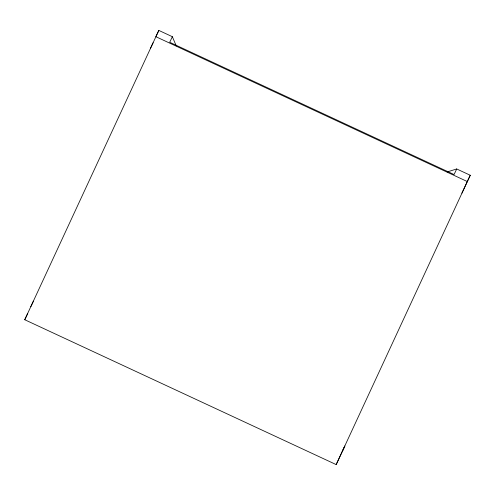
<?xml version="1.0" encoding="UTF-8"?>
<svg xmlns="http://www.w3.org/2000/svg" width="495" height="495" viewBox="0 0 495 495"><rect width="100%" height="100%" fill="white"/><g stroke="black" fill="none" stroke-linecap="round" stroke-linejoin="round"><path stroke-width="0.74" d="M342.224 451.551L344.867 445.983L336.173 464.588L24.75 319.739L158.827 30.412L172.365 36.704L176.257 45.942M336.173 464.588L470.25 175.261L456.712 168.962L447.127 171.957M470.25 175.261L461.891 193.174M158.827 30.412L155.845 36.68L467.274 181.535M150.461 48.324L153.11 42.749M30.795 306.702L33.443 301.127M24.75 319.739L27.726 313.465M172.365 36.704L169.717 42.279L454.064 174.537L456.712 168.962"/></g></svg>
